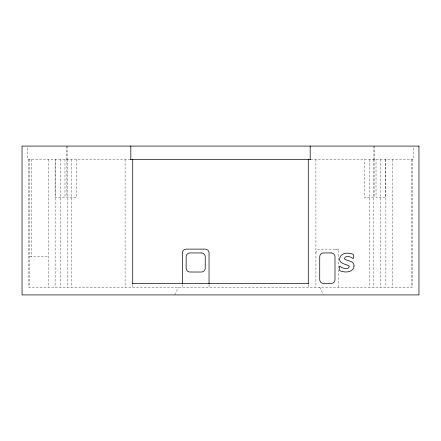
<?xml version="1.0" encoding="UTF-8"?>
<svg xmlns="http://www.w3.org/2000/svg" width="441" height="441" viewBox="0 0 441 441"><rect width="100%" height="100%" fill="white"/><g stroke="black" fill="none" stroke-linecap="round" stroke-linejoin="round"><path stroke-width="0.33" stroke-dasharray="2.21 1.65" d="M174.702 294.919L178.522 287.284M130.42 159.438L27.772 159.438L27.772 146.081M310.58 159.438L413.228 159.438L413.228 146.081M338.809 249.121L319.725 249.121A3.815 3.815 0 0 0 315.91 252.941M29.685 256.756L48.764 256.756M319.725 287.284L323.247 294.329M412.269 159.438L412.269 287.284L28.731 287.284L28.731 159.438M411.315 159.438L411.315 287.284M392.236 159.438L392.236 287.284M385.875 159.438L385.875 287.284M385.555 159.438L385.555 197.601L376.019 197.601L376.019 159.438M380.787 159.438L380.787 287.284M374.304 146.081L374.304 159.438M374.106 159.438L374.106 197.601L364.569 197.601L364.569 159.438M373.885 146.081L373.885 159.438M373.152 159.438L373.152 287.284M369.338 159.438L369.338 287.284M338.809 287.284L338.809 252.941A3.815 3.815 0 0 0 334.989 249.121M315.91 159.438L315.91 287.284M308.276 284.539L308.276 287.284M209.051 284.539L209.051 287.284M182.337 284.539L182.337 287.284M132.724 284.539L132.724 287.284M125.09 159.438L125.09 287.284M76.431 159.438L76.431 197.601L66.894 197.601L66.894 159.438M71.663 159.438L71.663 287.284M67.848 159.438L67.848 287.284M67.115 146.081L67.115 159.438M66.696 146.081L66.696 159.438M64.981 159.438L64.981 197.601L55.445 197.601L55.445 159.438M60.213 159.438L60.213 287.284M55.125 159.438L55.125 287.284M48.764 159.438L48.764 287.284M31.592 159.438L31.592 256.756M29.685 159.438L29.685 287.284"/><path stroke-width="0.66" d="M130.42 159.438L310.58 159.438M132.724 283.469L308.276 283.469M310.183 146.081L310.183 159.438M308.276 159.438L308.276 283.85M209.051 283.85L209.051 252.941A3.815 3.815 0 0 0 205.236 249.121L186.152 249.121A3.815 3.815 0 0 0 182.337 252.941L182.337 283.85M132.724 159.438L132.724 283.85M130.817 146.081L130.817 159.438M354.04 265.962C353.627 272.874 344.3 272.951 339.576 270.554L339.576 266.243L339.989 266.243C341.957 268.332 349.244 270.537 349.25 266.11C345.832 263.712 338.253 264.043 339.818 257.643C341.687 252.241 348.947 252.484 353.318 254.374L353.318 258.514L352.916 258.514C351.042 256.541 344.41 254.859 344.465 258.933C347.453 261.298 354.294 260.515 354.04 265.962M418.95 146.081L22.05 146.081L22.05 294.919L418.95 294.919L418.95 146.081M201.416 252.941L189.972 252.941A3.815 3.815 0 0 0 186.152 256.756L186.152 268.205A3.815 3.815 0 0 0 189.972 272.02L201.416 272.02A3.815 3.815 0 0 0 205.236 268.205L205.236 256.756A3.815 3.815 0 0 0 201.416 252.941M331.174 252.941L323.54 252.941A3.815 3.815 0 0 0 319.725 256.756L319.725 279.655A3.815 3.815 0 0 0 323.54 283.469L331.174 283.469A3.815 3.815 0 0 0 334.989 279.655L334.989 256.756A3.815 3.815 0 0 0 331.174 252.941"/></g></svg>
